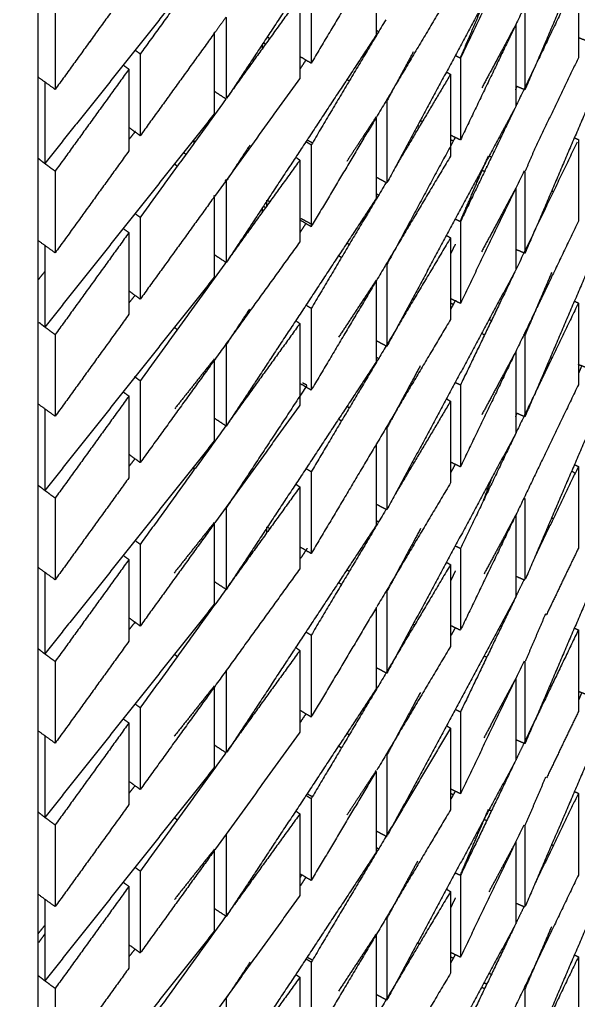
# Model space of a CAD drawing. Header units: centimetres. Extents: x 0 to 19.8, y 0 to 41.5.
# Drawn here: x 16.625 to 17.035, y 12.916 to 13.636 of the extents above; entities that cross this region are included whole.
import ezdxf

# ---------------------------------------------------------------- set-up
doc = ezdxf.new("R2010")
doc.units = ezdxf.units.CM
doc.layers.add('Make2D$Visible$Curves', color=7, linetype='Continuous', true_color=0x000000)

msp = doc.modelspace()

# ---------------------------------------------------------------- linework, layer by layer
at = {"layer": 'Make2D$Visible$Curves', "color": 18, "lineweight": -3, "true_color": 0x000000}
for points, weights, knots in [([(12.44385, 15.63412), (12.44385, 14.6937), (13.08282, 14.0037), (14.71323, 12.24307), (16.47386, 13.87349), (17.24305, 14.58578), (17.24305, 15.63412)], [0.853867800566, 0.860338983745, 1, 0.707106781187, 1, 0.846767797442, 0.853867800566], [5.741243, 5.741243, 5.741243, 7.538558, 7.538558, 11.307837, 11.307837, 13.279801, 13.279801, 13.279801]), ([(17.14305, 15.63412), (17.14305, 14.62947), (16.40592, 13.94686), (14.71866, 12.38439), (13.15619, 14.07165), (12.54385, 14.73289), (12.54385, 15.63412)], [0.853867800566, 0.846767797442, 1, 0.707106781187, 1, 0.860338983745, 0.853867800566], [-13.279801, -13.279801, -13.279801, -11.307837, -11.307837, -7.538558, -7.538558, -5.741243, -5.741243, -5.741243]), ([(12.47302, 15.1611), (12.58656, 14.4396), (13.08282, 13.9037), (14.71323, 12.14307), (16.47386, 13.77349), (17.24305, 14.48578), (17.24305, 15.53412)], [0.861673993534, 0.888038673933, 1, 0.707106781187, 1, 0.846767797442, 0.853867800566], [6.097714, 6.097714, 6.097714, 7.538558, 7.538558, 11.307837, 11.307837, 13.279801, 13.279801, 13.279801])]:
    msp.add_rational_spline(points, weights, degree=2, knots=knots, dxfattribs=at)
for points in [[(16.63826, 11.66521), (16.63826, 12.80521), (16.63826, 13.94521)], [(16.94082, 13.77613), (16.88969, 13.6902), (16.83855, 13.60426)], [(16.83025, 13.77314), (16.77167, 13.6921), (16.71308, 13.61105)], [(17.07408, 13.76858), (17.03477, 13.67663), (16.99546, 13.58468)], [(16.88622, 13.74491), (16.83142, 13.66167), (16.77661, 13.57843)], [(17.03467, 13.72824), (16.99138, 13.6381), (16.9481, 13.54795)], [(16.99546, 13.70659), (16.97178, 13.65727), (16.9481, 13.60795)], [(16.98871, 13.69256), (16.94145, 13.60463), (16.8942, 13.5167)], [(16.76744, 13.68714), (16.70523, 13.60884), (16.64303, 13.53055)], [(16.88622, 13.68438), (16.88622, 13.65465), (16.88622, 13.62491)], [(17.03467, 13.66824), (16.99138, 13.5781), (16.9481, 13.48795)], [(17.03467, 13.66824), (17.03467, 13.63824), (17.03467, 13.60824)], [(16.70479, 13.65993), (16.67772, 13.62248), (16.65065, 13.58504)], [(16.83855, 13.66426), (16.83855, 13.63426), (16.83855, 13.60426)], [(16.83025, 13.65314), (16.80331, 13.61587), (16.77637, 13.5786)], [(16.83025, 13.65314), (16.83025, 13.62314), (16.83025, 13.59314)], [(16.94082, 13.65613), (16.91364, 13.61045), (16.88646, 13.56477)], [(17.07408, 13.64858), (17.03477, 13.55663), (16.99546, 13.46468)], [(16.65065, 13.64504), (16.65065, 13.61504), (16.65065, 13.58504)], [(16.948, 13.60804), (16.95542, 13.6254), (16.96285, 13.64277)], [(16.99546, 13.64468), (16.99546, 13.61468), (16.99546, 13.58468)], [(16.77598, 13.63806), (16.77184, 13.63233), (16.7677, 13.62661)], [(16.77624, 13.63787), (16.77624, 13.60828), (16.77624, 13.5787)], [(16.89327, 13.63621), (16.86591, 13.59024), (16.83855, 13.54426)], [(16.98871, 13.63256), (16.97627, 13.6094), (16.96382, 13.58625)], [(16.98871, 13.63256), (16.98871, 13.60256), (16.98871, 13.57256)], [(16.76744, 13.62625), (16.74026, 13.58865), (16.71308, 13.55105)], [(16.76744, 13.62714), (16.76744, 13.59714), (16.76744, 13.56714)], [(16.88622, 13.62491), (16.83123, 13.54139), (16.77624, 13.45787)], [(16.88634, 13.62856), (16.88721, 13.62803), (16.88809, 13.62751)], [(16.6763, 13.62052), (16.67651, 13.62037), (16.67671, 13.62022)], [(16.8027, 13.61806), (16.8027, 13.61655), (16.8027, 13.61503)], [(16.80355, 13.61935), (16.80432, 13.61884), (16.80509, 13.61833)], [(16.80804, 13.62241), (16.80715, 13.62294), (16.80626, 13.62347)], [(17.04086, 13.62066), (17.03776, 13.62182), (17.03467, 13.62298)], [(16.71308, 13.61105), (16.71121, 13.6124), (16.70934, 13.61376)], [(16.71308, 13.61105), (16.71308, 13.58105), (16.71308, 13.55105)], [(16.91353, 13.61267), (16.90378, 13.59453), (16.89403, 13.57639)], [(16.9481, 13.60795), (16.94633, 13.6088), (16.94456, 13.60965)], [(16.70057, 13.60298), (16.70268, 13.60145), (16.70479, 13.59993)], [(16.83855, 13.60426), (16.8344, 13.60673), (16.83025, 13.6092)], [(16.83465, 13.60658), (16.83245, 13.60324), (16.83025, 13.5999)], [(16.9481, 13.60795), (16.9481, 13.57795), (16.9481, 13.54795)], [(17.03467, 13.60824), (17.0188, 13.57519), (17.00293, 13.54213)], [(16.70479, 13.59993), (16.67772, 13.56248), (16.65065, 13.52504)], [(16.70479, 13.59993), (16.70479, 13.56993), (16.70479, 13.53993)], [(16.94082, 13.59613), (16.92055, 13.56207), (16.90028, 13.528)], [(16.93784, 13.59791), (16.93933, 13.59702), (16.94082, 13.59613)], [(16.94082, 13.59613), (16.94082, 13.56613), (16.94082, 13.53613)], [(16.65065, 13.58504), (16.64448, 13.58949), (16.63832, 13.59395)], [(16.64303, 13.59055), (16.64303, 13.56055), (16.64303, 13.53055)], [(16.83025, 13.59314), (16.79903, 13.54995), (16.76781, 13.50675)], [(16.86661, 13.59112), (16.86564, 13.59165), (16.86466, 13.59217)], [(16.77624, 13.57787), (16.77184, 13.58077), (16.76744, 13.58366)], [(16.98871, 13.58469), (16.98912, 13.58595), (16.98953, 13.58721)], [(16.99546, 13.58468), (16.99249, 13.58595), (16.98951, 13.58722)], [(16.77588, 13.57792), (16.74448, 13.53448), (16.71308, 13.49105)], [(16.89403, 13.57639), (16.8939, 13.57645), (16.89378, 13.57652)], [(16.89403, 13.57639), (16.89403, 13.54689), (16.89403, 13.51739)], [(16.76744, 13.56714), (16.70523, 13.48884), (16.64303, 13.41055)], [(16.98775, 13.57077), (16.94089, 13.48358), (16.89403, 13.39639)], [(16.88622, 13.56438), (16.86239, 13.52432), (16.83855, 13.48426)], [(16.88622, 13.56491), (16.87544, 13.54854), (16.86466, 13.53217)], [(16.88622, 13.56438), (16.88622, 13.53465), (16.88622, 13.50491)], [(16.92014, 13.56137), (16.91937, 13.56174), (16.9186, 13.56211)], [(16.71308, 13.55105), (16.70893, 13.55405), (16.70479, 13.55705)], [(16.70951, 13.55422), (16.70724, 13.55137), (16.70497, 13.54851)], [(16.91801, 13.55779), (16.91745, 13.55803), (16.91689, 13.55827)], [(16.75261, 13.54574), (16.75261, 13.54719), (16.75261, 13.54864)], [(16.83855, 13.54426), (16.8366, 13.54542), (16.83465, 13.54658)], [(16.83943, 13.54573), (16.83745, 13.54679), (16.83548, 13.54785)], [(16.94438, 13.55007), (16.9192, 13.50323), (16.89403, 13.45639)], [(16.9481, 13.54795), (16.94446, 13.5497), (16.94082, 13.55144)], [(16.94283, 13.54718), (16.94182, 13.54761), (16.94082, 13.54804)], [(17.03378, 13.5464), (17.01091, 13.49876), (16.98804, 13.45113)], [(17.03178, 13.54963), (17.03322, 13.54894), (17.03467, 13.54824)], [(17.03467, 13.54824), (17.03467, 13.51824), (17.03467, 13.48824)], [(16.70479, 13.53993), (16.67772, 13.50248), (16.65065, 13.46504)], [(16.74658, 13.5374), (16.74567, 13.53799), (16.74476, 13.53859)], [(16.79347, 13.54404), (16.78485, 13.53096), (16.77624, 13.51787)], [(16.83855, 13.54426), (16.83855, 13.51426), (16.83855, 13.48426)], [(17.00293, 13.54213), (16.99928, 13.5336), (16.99563, 13.52506)], [(16.64303, 13.53055), (16.64074, 13.53236), (16.63846, 13.53418)], [(16.65065, 13.52504), (16.64684, 13.52779), (16.64303, 13.53055)], [(16.73829, 13.5303), (16.73929, 13.5295), (16.7403, 13.5287)], [(16.83025, 13.53314), (16.804, 13.49682), (16.77775, 13.4605)], [(16.82723, 13.53532), (16.82874, 13.53423), (16.83025, 13.53314)], [(16.83025, 13.53314), (16.83025, 13.50314), (16.83025, 13.47314)], [(16.94082, 13.53613), (16.88969, 13.4502), (16.83855, 13.36426)], [(16.94796, 13.48796), (16.95827, 13.51207), (16.96858, 13.53617)], [(16.9708, 13.53522), (16.96992, 13.5356), (16.96905, 13.53597)], [(16.65065, 13.52504), (16.65065, 13.49504), (16.65065, 13.46504)], [(16.99478, 13.52518), (16.97144, 13.47656), (16.9481, 13.42795)], [(16.96369, 13.526), (16.96498, 13.52531), (16.96628, 13.52461)], [(16.96742, 13.52818), (16.96724, 13.52825), (16.96707, 13.52831)], [(16.99546, 13.52468), (16.99512, 13.52483), (16.99478, 13.52497)], [(17.07408, 13.52858), (17.03477, 13.43663), (16.99546, 13.34468)], [(16.99546, 13.52468), (16.99546, 13.49468), (16.99546, 13.46468)], [(16.77624, 13.51787), (16.77582, 13.51815), (16.77539, 13.51843)], [(16.77624, 13.51787), (16.77624, 13.48797), (16.77624, 13.45808)], [(16.89352, 13.51664), (16.86603, 13.47045), (16.83855, 13.42426)], [(16.89403, 13.51639), (16.89013, 13.51848), (16.88622, 13.52058)], [(16.88634, 13.50856), (16.88721, 13.50803), (16.88809, 13.50751)], [(16.98871, 13.51256), (16.97612, 13.48914), (16.96354, 13.46572)], [(16.98871, 13.51256), (16.98871, 13.48256), (16.98871, 13.45256)], [(17.01657, 13.50976), (17.01578, 13.51006), (17.01499, 13.51035)], [(16.76744, 13.50625), (16.74026, 13.46865), (16.71308, 13.43105)], [(16.76744, 13.50714), (16.76724, 13.50689), (16.76704, 13.50663)], [(16.76744, 13.50632), (16.76744, 13.47673), (16.76744, 13.44714)], [(16.88622, 13.50491), (16.83123, 13.42139), (16.77624, 13.33787)], [(16.80831, 13.50246), (16.80713, 13.50309), (16.80594, 13.50373)], [(16.80594, 13.49951), (16.80594, 13.50162), (16.80594, 13.50373)], [(16.8027, 13.49817), (16.8027, 13.4966), (16.8027, 13.49503)], [(16.80355, 13.49935), (16.80444, 13.49876), (16.80533, 13.49817)], [(16.71308, 13.49105), (16.71115, 13.49245), (16.70921, 13.49385)], [(16.71308, 13.49105), (16.71308, 13.46105), (16.71308, 13.43105)], [(16.83855, 13.48426), (16.8344, 13.48673), (16.83025, 13.4892)], [(16.83943, 13.48573), (16.83519, 13.48801), (16.83096, 13.49028)], [(16.9481, 13.48795), (16.94617, 13.48888), (16.94424, 13.4898)], [(17.03467, 13.48824), (16.99138, 13.3981), (16.9481, 13.30795)], [(16.9481, 13.48795), (16.9481, 13.45795), (16.9481, 13.42795)], [(16.70479, 13.47993), (16.67772, 13.44248), (16.65065, 13.40504)], [(16.70057, 13.48298), (16.70268, 13.48145), (16.70479, 13.47993)], [(16.70479, 13.47993), (16.70479, 13.44993), (16.70479, 13.41993)], [(16.8347, 13.48666), (16.83248, 13.48328), (16.83025, 13.47991)], [(16.83025, 13.48177), (16.83068, 13.48149), (16.83111, 13.4812)], [(16.65065, 13.46504), (16.64446, 13.46951), (16.63826, 13.47399)], [(16.83025, 13.47314), (16.77167, 13.3921), (16.71308, 13.31105)], [(16.94082, 13.47613), (16.88969, 13.3902), (16.83855, 13.30426)], [(16.93784, 13.47791), (16.93933, 13.47702), (16.94082, 13.47613)], [(16.94082, 13.47613), (16.94082, 13.44613), (16.94082, 13.41613)], [(16.64303, 13.47055), (16.64303, 13.44055), (16.64303, 13.41055)], [(16.86648, 13.47119), (16.86582, 13.47155), (16.86516, 13.4719)], [(16.94082, 13.46383), (16.94267, 13.46768), (16.94452, 13.47153)], [(16.99546, 13.46468), (16.99216, 13.46609), (16.98886, 13.4675)], [(16.77624, 13.45787), (16.77199, 13.46067), (16.76775, 13.46346)], [(16.85877, 13.46299), (16.85979, 13.46232), (16.8608, 13.46165)], [(16.63842, 13.4455), (16.64072, 13.4484), (16.64303, 13.4513)], [(16.77573, 13.45772), (16.74441, 13.41438), (16.71308, 13.37105)], [(16.89403, 13.45639), (16.8939, 13.45645), (16.89378, 13.45652)], [(16.89403, 13.45639), (16.89403, 13.42639), (16.89403, 13.39639)], [(16.98871, 13.45256), (16.94137, 13.36447), (16.89403, 13.27639)], [(16.76744, 13.44714), (16.70523, 13.36884), (16.64303, 13.29055)], [(16.88622, 13.44491), (16.87247, 13.42403), (16.85872, 13.40314)], [(16.88622, 13.44491), (16.88622, 13.41491), (16.88622, 13.38491)], [(16.98777, 13.45056), (16.96793, 13.40926), (16.9481, 13.36795)], [(17.01506, 13.45052), (17.00526, 13.4276), (16.99546, 13.40468)], [(16.71308, 13.43105), (16.70895, 13.43404), (16.70482, 13.43703)], [(16.70921, 13.43385), (16.707, 13.43107), (16.70479, 13.42829)], [(16.9481, 13.42795), (16.94446, 13.4297), (16.94082, 13.43144)], [(16.94452, 13.43033), (16.94267, 13.42689), (16.94082, 13.42345)], [(17.03182, 13.42961), (17.03324, 13.42893), (17.03467, 13.42824)], [(16.79319, 13.42362), (16.78472, 13.41075), (16.77624, 13.39787)], [(16.83855, 13.42426), (16.83671, 13.42536), (16.83486, 13.42645)], [(16.83855, 13.42426), (16.83855, 13.39426), (16.83855, 13.36426)], [(16.94283, 13.42718), (16.94182, 13.42761), (16.94082, 13.42804)], [(17.03467, 13.42824), (16.99138, 13.3381), (16.9481, 13.24795)], [(17.03467, 13.42824), (17.03467, 13.39824), (17.03467, 13.36824)], [(16.70479, 13.41993), (16.67772, 13.38248), (16.65065, 13.34504)], [(16.82723, 13.41532), (16.82874, 13.41423), (16.83025, 13.41314)], [(16.94082, 13.41613), (16.88969, 13.3302), (16.83855, 13.24426)], [(16.9708, 13.41522), (16.96998, 13.41558), (16.96915, 13.41593)], [(16.64303, 13.41055), (16.64095, 13.4122), (16.63888, 13.41384)], [(16.65065, 13.40504), (16.64684, 13.40779), (16.64303, 13.41055)], [(16.73822, 13.41036), (16.73926, 13.40953), (16.7403, 13.4087)], [(16.83025, 13.41314), (16.804, 13.37682), (16.77775, 13.3405)], [(16.83025, 13.41314), (16.83025, 13.38314), (16.83025, 13.35314)], [(17.07408, 13.40858), (17.03489, 13.31689), (16.99569, 13.2252)], [(16.65065, 13.40504), (16.65065, 13.37504), (16.65065, 13.34504)], [(16.89403, 13.39639), (16.89013, 13.39848), (16.88622, 13.40058)], [(16.96369, 13.406), (16.96475, 13.40543), (16.96582, 13.40486)], [(16.99546, 13.40468), (16.99508, 13.40484), (16.9947, 13.405)], [(16.99546, 13.40468), (16.99546, 13.37468), (16.99546, 13.34468)], [(16.77624, 13.39787), (16.77624, 13.3682), (16.77624, 13.33853)], [(16.76744, 13.38714), (16.75293, 13.36887), (16.73842, 13.35061)], [(16.76744, 13.38714), (16.76744, 13.35714), (16.76744, 13.32714)], [(16.88635, 13.38855), (16.8873, 13.38798), (16.88825, 13.38741)], [(16.98791, 13.39107), (16.97584, 13.36861), (16.96377, 13.34615)], [(16.98871, 13.39256), (16.98871, 13.36256), (16.98871, 13.33256)], [(16.88622, 13.38491), (16.83123, 13.30139), (16.77624, 13.21787)], [(16.91864, 13.38218), (16.90634, 13.35928), (16.89403, 13.33639)], [(17.04086, 13.38066), (17.03776, 13.38182), (17.03467, 13.38298)], [(17.03712, 13.38212), (17.0359, 13.37925), (17.03467, 13.37638)], [(16.71308, 13.37105), (16.711, 13.37256), (16.70891, 13.37407)], [(16.71308, 13.37105), (16.71308, 13.34105), (16.71308, 13.31105)], [(16.83534, 13.36763), (16.80579, 13.32275), (16.77624, 13.27787)], [(16.83855, 13.36426), (16.8344, 13.36673), (16.83025, 13.3692)], [(16.83548, 13.36785), (16.83394, 13.36868), (16.83239, 13.36951)], [(16.9481, 13.36795), (16.94624, 13.36884), (16.94439, 13.36973)], [(16.9481, 13.36795), (16.9481, 13.33795), (16.9481, 13.30795)], [(17.03467, 13.36824), (16.99146, 13.27825), (16.94825, 13.18826)], [(16.70479, 13.35993), (16.67772, 13.32248), (16.65065, 13.28504)], [(16.70057, 13.36298), (16.70268, 13.36145), (16.70479, 13.35993)], [(16.70479, 13.35993), (16.70479, 13.32993), (16.70479, 13.29993)], [(16.93784, 13.35791), (16.93933, 13.35702), (16.94082, 13.35613)], [(16.65065, 13.34504), (16.64446, 13.34951), (16.63828, 13.35398)], [(16.64303, 13.35055), (16.64303, 13.32055), (16.64303, 13.29055)], [(16.83025, 13.35314), (16.79909, 13.31003), (16.76793, 13.26693)], [(16.86648, 13.35119), (16.86557, 13.35168), (16.86466, 13.35217)], [(16.94082, 13.35613), (16.9205, 13.32199), (16.90019, 13.28784)], [(16.94082, 13.35613), (16.94082, 13.32613), (16.94082, 13.29613)], [(16.77624, 13.33787), (16.77184, 13.34077), (16.76744, 13.34366)], [(16.99546, 13.34468), (16.99209, 13.34612), (16.98871, 13.34757)], [(16.98871, 13.34469), (16.98914, 13.34601), (16.98957, 13.34733)], [(16.77621, 13.33839), (16.74465, 13.29472), (16.71308, 13.25105)], [(16.859, 13.34284), (16.8599, 13.34225), (16.8608, 13.34165)], [(16.89403, 13.33639), (16.89403, 13.30648), (16.89403, 13.27657)], [(16.98871, 13.33256), (16.94137, 13.24447), (16.89403, 13.15639)], [(16.76744, 13.32714), (16.70523, 13.24884), (16.64303, 13.17055)], [(16.88622, 13.32491), (16.88622, 13.29491), (16.88622, 13.26491)], [(16.71308, 13.31105), (16.70895, 13.31404), (16.70482, 13.31703)], [(16.70921, 13.31385), (16.70709, 13.31117), (16.70496, 13.30849)], [(16.75261, 13.30598), (16.75261, 13.30723), (16.75261, 13.30847)], [(16.9481, 13.30795), (16.94446, 13.3097), (16.94082, 13.31144)], [(16.94437, 13.31005), (16.94265, 13.30685), (16.94093, 13.30366)], [(17.03467, 13.30824), (17.0188, 13.27519), (17.00292, 13.24213)], [(17.03212, 13.30947), (17.03339, 13.30885), (17.03467, 13.30824)], [(17.03467, 13.30824), (17.03467, 13.27824), (17.03467, 13.24824)], [(16.70479, 13.29993), (16.67772, 13.26248), (16.65065, 13.22504)], [(16.83855, 13.30426), (16.8366, 13.30542), (16.83465, 13.30658)], [(16.83855, 13.30426), (16.83855, 13.27426), (16.83855, 13.24426)], [(16.96492, 13.28298), (16.96825, 13.29187), (16.97158, 13.30076)], [(17.0323, 13.30305), (17.03103, 13.30397), (17.02975, 13.30488)], [(16.64303, 13.29055), (16.64064, 13.29244), (16.63826, 13.29433)], [(16.83025, 13.29314), (16.80334, 13.25592), (16.77644, 13.21869)], [(16.82723, 13.29532), (16.82874, 13.29423), (16.83025, 13.29314)], [(16.83025, 13.29314), (16.83025, 13.26314), (16.83025, 13.23314)], [(16.94082, 13.29613), (16.91378, 13.25068), (16.88673, 13.20523)], [(16.65065, 13.28504), (16.64684, 13.28779), (16.64303, 13.29055)], [(17.07408, 13.28858), (17.03477, 13.19663), (16.99546, 13.10468)], [(16.65065, 13.28504), (16.65065, 13.25504), (16.65065, 13.22504)], [(16.89403, 13.27639), (16.89021, 13.27844), (16.88638, 13.2805)], [(16.99546, 13.28468), (16.99546, 13.25506), (16.99546, 13.22543)], [(16.77624, 13.27787), (16.77624, 13.24815), (16.77624, 13.21842)], [(16.8932, 13.2761), (16.86587, 13.23018), (16.83855, 13.18426)], [(16.98871, 13.27256), (16.97706, 13.25087), (16.9654, 13.22919)], [(16.98871, 13.27256), (16.98871, 13.24256), (16.98871, 13.21256)], [(16.76744, 13.26625), (16.74026, 13.22865), (16.71308, 13.19105)], [(16.76744, 13.26714), (16.75269, 13.24857), (16.73794, 13.23)], [(16.76744, 13.26714), (16.76744, 13.23714), (16.76744, 13.20714)], [(16.88622, 13.26491), (16.83144, 13.18171), (16.77666, 13.09852)], [(16.80594, 13.25951), (16.80594, 13.26162), (16.80594, 13.26373)], [(16.80827, 13.26248), (16.80711, 13.2631), (16.80594, 13.26373)], [(16.88622, 13.26862), (16.88716, 13.26807), (16.88809, 13.26751)], [(17.01625, 13.26988), (17.01562, 13.27012), (17.01499, 13.27035)], [(16.91886, 13.26259), (16.90645, 13.23949), (16.89403, 13.21639)], [(16.71308, 13.25105), (16.71127, 13.25236), (16.70945, 13.25368)], [(16.71308, 13.25105), (16.71308, 13.22105), (16.71308, 13.19105)], [(16.9481, 13.24795), (16.94617, 13.24888), (16.94424, 13.2498)], [(16.70057, 13.24298), (16.70268, 13.24145), (16.70479, 13.23993)], [(16.83855, 13.24426), (16.8344, 13.24673), (16.83025, 13.2492)], [(16.83564, 13.24808), (16.83334, 13.24459), (16.83104, 13.24111)], [(16.83973, 13.24557), (16.83914, 13.24589), (16.83855, 13.2462)], [(16.9481, 13.24795), (16.9481, 13.21818), (16.9481, 13.18841)], [(17.03467, 13.24824), (17.023, 13.22394), (17.01133, 13.19963)], [(16.70479, 13.23993), (16.67772, 13.20248), (16.65065, 13.16504)], [(16.70479, 13.23993), (16.70479, 13.20993), (16.70479, 13.17993)], [(16.83025, 13.24177), (16.83068, 13.24149), (16.83111, 13.2412)], [(16.94082, 13.23613), (16.88969, 13.1502), (16.83855, 13.06426)], [(16.93784, 13.23791), (16.93933, 13.23702), (16.94082, 13.23613)], [(16.94082, 13.23613), (16.94082, 13.20613), (16.94082, 13.17613)], [(16.65065, 13.22504), (16.64446, 13.22951), (16.63826, 13.23399)], [(16.64303, 13.23055), (16.64303, 13.20055), (16.64303, 13.17055)], [(16.83025, 13.23314), (16.77167, 13.1521), (16.71308, 13.07105)], [(16.86648, 13.23119), (16.86557, 13.23168), (16.86466, 13.23217)], [(16.94082, 13.22383), (16.94267, 13.22768), (16.94452, 13.23153)], [(16.77624, 13.21787), (16.77184, 13.22077), (16.76744, 13.22366)], [(16.85873, 13.22301), (16.85977, 13.22233), (16.8608, 13.22165)], [(16.99546, 13.22468), (16.99209, 13.22612), (16.98871, 13.22757)], [(16.99466, 13.22492), (16.99169, 13.21874), (16.98872, 13.21255)], [(16.77608, 13.2182), (16.74458, 13.17463), (16.71308, 13.13105)], [(16.89403, 13.21639), (16.8939, 13.21645), (16.89378, 13.21652)], [(16.89403, 13.21639), (16.89403, 13.18639), (16.89403, 13.15639)], [(16.76744, 13.20714), (16.70523, 13.12884), (16.64303, 13.05055)], [(16.98871, 13.21256), (16.9417, 13.12508), (16.89468, 13.0376)], [(16.98785, 13.21073), (16.96797, 13.16934), (16.9481, 13.12795)], [(16.88646, 13.20477), (16.8625, 13.16452), (16.83855, 13.12426)], [(16.88622, 13.20491), (16.88622, 13.17491), (16.88622, 13.14491)], [(17.01056, 13.2), (17.0031, 13.18255), (16.99564, 13.16509)], [(17.01069, 13.19976), (17.01097, 13.19962), (17.01126, 13.19948)], [(16.71308, 13.19105), (16.70893, 13.19405), (16.70479, 13.19705)], [(16.70939, 13.19407), (16.70714, 13.19124), (16.7049, 13.18842)], [(16.91357, 13.19235), (16.91401, 13.19209), (16.91446, 13.19182)], [(16.83855, 13.18426), (16.83661, 13.18541), (16.83467, 13.18657)], [(16.9481, 13.18795), (16.94449, 13.18968), (16.94087, 13.19142)], [(16.94424, 13.1898), (16.94276, 13.18706), (16.94129, 13.18431)], [(17.03467, 13.18824), (17.01477, 13.14681), (16.99488, 13.10537)], [(17.03178, 13.18963), (17.03322, 13.18894), (17.03467, 13.18824)], [(17.03467, 13.18824), (17.03467, 13.15824), (17.03467, 13.12824)], [(16.70479, 13.17993), (16.67772, 13.14248), (16.65065, 13.10504)], [(16.83855, 13.18426), (16.83855, 13.15426), (16.83855, 13.12426)], [(16.64303, 13.17055), (16.64064, 13.17244), (16.63826, 13.17433)], [(16.65065, 13.16504), (16.64684, 13.16779), (16.64303, 13.17055)], [(16.73833, 13.17027), (16.73932, 13.16948), (16.7403, 13.1687)], [(16.83025, 13.17314), (16.80339, 13.13598), (16.77652, 13.09881)], [(16.82723, 13.17532), (16.82874, 13.17423), (16.83025, 13.17314)], [(16.83025, 13.17314), (16.83025, 13.14314), (16.83025, 13.11314)], [(16.94082, 13.17613), (16.91376, 13.13065), (16.8867, 13.08518)], [(16.65065, 13.16504), (16.65065, 13.13504), (16.65065, 13.10504)], [(16.99486, 13.16533), (16.97148, 13.11664), (16.9481, 13.06795)], [(16.96694, 13.16836), (16.96611, 13.16867), (16.96529, 13.16898)], [(16.99546, 13.16468), (16.99521, 13.16479), (16.99495, 13.1649)], [(16.99546, 13.16468), (16.99546, 13.13482), (16.99546, 13.10496)], [(17.07408, 13.16858), (17.0349, 13.07692), (16.99571, 12.98526)], [(16.77624, 13.15787), (16.77624, 13.12815), (16.77624, 13.09842)], [(16.89403, 13.15639), (16.89021, 13.15844), (16.88638, 13.1605)], [(16.98871, 13.15256), (16.977, 13.13077), (16.96529, 13.10898)], [(16.98871, 13.15256), (16.98871, 13.12256), (16.98871, 13.09256)], [(16.76744, 13.14714), (16.75276, 13.12866), (16.73808, 13.11018)], [(16.76744, 13.14714), (16.76744, 13.11714), (16.76744, 13.08714)], [(16.88622, 13.14491), (16.83123, 13.06139), (16.77624, 12.97787)], [(16.9187, 13.1423), (16.90637, 13.11934), (16.89403, 13.09639)], [(17.04086, 13.14066), (17.03776, 13.14182), (17.03467, 13.14298)], [(17.0371, 13.14207), (17.03588, 13.13923), (17.03467, 13.13638)], [(16.71308, 13.13105), (16.71115, 13.13245), (16.70921, 13.13385)], [(16.71308, 13.13105), (16.71308, 13.10105), (16.71308, 13.07105)], [(16.83855, 13.12426), (16.83444, 13.12671), (16.83032, 13.12916)], [(16.9481, 13.12795), (16.9462, 13.12886), (16.94431, 13.12977)], [(16.9481, 13.12795), (16.9481, 13.09795), (16.9481, 13.06795)], [(17.03467, 13.12824), (17.023, 13.10395), (17.01134, 13.07966)], [(16.70479, 13.11993), (16.67772, 13.08248), (16.65065, 13.04504)], [(16.70057, 13.12298), (16.70268, 13.12145), (16.70479, 13.11993)], [(16.70479, 13.11993), (16.70479, 13.08993), (16.70479, 13.05993)], [(16.83474, 13.12672), (16.83253, 13.12336), (16.83032, 13.12001)], [(16.65065, 13.10504), (16.64446, 13.10951), (16.63826, 13.11399)], [(16.83025, 13.11314), (16.79903, 13.06995), (16.76781, 13.02677)], [(16.94082, 13.11613), (16.91726, 13.07654), (16.8937, 13.03694)], [(16.938, 13.11781), (16.93941, 13.11697), (16.94082, 13.11613)], [(16.94082, 13.11613), (16.94082, 13.08613), (16.94082, 13.05613)], [(16.64303, 13.11055), (16.64303, 13.08055), (16.64303, 13.05055)], [(16.86668, 13.11108), (16.8657, 13.11161), (16.86473, 13.11214)], [(16.99546, 13.10468), (16.9921, 13.10612), (16.98874, 13.10755)], [(16.77624, 13.09787), (16.77199, 13.10067), (16.76775, 13.10346)], [(16.77619, 13.09836), (16.77616, 13.09832), (16.77614, 13.09828)], [(16.85867, 13.10306), (16.85973, 13.10236), (16.8608, 13.10165)], [(16.99452, 13.10462), (16.99162, 13.09859), (16.98872, 13.09255)], [(16.77569, 13.09766), (16.74439, 13.05436), (16.71308, 13.01105)], [(16.89403, 13.09639), (16.89403, 13.06661), (16.89403, 13.03683)], [(16.98871, 13.09256), (16.94137, 13.00447), (16.89403, 12.91639)], [(16.76744, 13.08714), (16.70523, 13.00884), (16.64303, 12.93055)], [(16.88605, 13.08409), (16.8623, 13.04417), (16.83855, 13.00426)], [(16.88622, 13.08491), (16.87544, 13.06854), (16.86466, 13.05217)], [(16.88622, 13.08438), (16.88622, 13.05465), (16.88622, 13.02491)], [(16.98766, 13.09035), (16.96792, 13.04924), (16.94819, 13.00814)], [(16.71308, 13.07105), (16.70893, 13.07405), (16.70479, 13.07705)], [(17.01057, 13.08002), (17.00302, 13.06235), (16.99546, 13.04468)], [(16.70921, 13.07385), (16.707, 13.07106), (16.70479, 13.06828)], [(16.94424, 13.0698), (16.94253, 13.06663), (16.94082, 13.06345)], [(16.9481, 13.06795), (16.9445, 13.06968), (16.94091, 13.0714)], [(17.03178, 13.06963), (17.03322, 13.06894), (17.03467, 13.06824)], [(16.83855, 13.06426), (16.8366, 13.06542), (16.83465, 13.06658)], [(16.83943, 13.06573), (16.83753, 13.06675), (16.83564, 13.06777)], [(16.83855, 13.06426), (16.83855, 13.03426), (16.83855, 13.00426)], [(16.94283, 13.06718), (16.94182, 13.06761), (16.94082, 13.06804)], [(17.03467, 13.06824), (17.01883, 13.03526), (17.00299, 13.00228)], [(17.03467, 13.06824), (17.03467, 13.03824), (17.03467, 13.00824)], [(16.70479, 13.05993), (16.67772, 13.02248), (16.65065, 12.98504)], [(16.82745, 13.05517), (16.82885, 13.05415), (16.83025, 13.05314)], [(16.94082, 13.05613), (16.88969, 12.9702), (16.83855, 12.88426)], [(16.94806, 13.00819), (16.95839, 13.03236), (16.96872, 13.05652)], [(16.9708, 13.05522), (16.96992, 13.0556), (16.96905, 13.05597)], [(16.64303, 13.05055), (16.64056, 13.05251), (16.63809, 13.05447)], [(16.65065, 13.04504), (16.64684, 13.04779), (16.64303, 13.05055)], [(16.73822, 13.05036), (16.73926, 13.04953), (16.7403, 13.0487)], [(16.83025, 13.05314), (16.80329, 13.01584), (16.77632, 12.97853)], [(16.83025, 13.05314), (16.83025, 13.02314), (16.83025, 12.99314)], [(16.96713, 13.04829), (16.96625, 13.04862), (16.96537, 13.04895)], [(17.07408, 13.04858), (17.03477, 12.95663), (16.99546, 12.86468)], [(16.65065, 13.04504), (16.65065, 13.01504), (16.65065, 12.98504)], [(16.89403, 13.03639), (16.89013, 13.03848), (16.88622, 13.04058)], [(16.99469, 13.04498), (16.97139, 12.99646), (16.9481, 12.94795)], [(16.99546, 13.04468), (16.99546, 13.01513), (16.99546, 12.98557)], [(16.77624, 13.03787), (16.77624, 13.00815), (16.77624, 12.97842)], [(16.89328, 13.03623), (16.86591, 12.99025), (16.83855, 12.94426)], [(16.76744, 13.02625), (16.74026, 12.98865), (16.71308, 12.95105)], [(16.76744, 13.02714), (16.75281, 13.00872), (16.73818, 12.99031)], [(16.76744, 13.02714), (16.76744, 12.99714), (16.76744, 12.96714)], [(16.88622, 13.02862), (16.88716, 13.02807), (16.88809, 13.02751)], [(16.98871, 13.03256), (16.97888, 13.01426), (16.96905, 12.99597)], [(16.98871, 13.03256), (16.98871, 13.00256), (16.98871, 12.97256)], [(17.01625, 13.02988), (17.01562, 13.03012), (17.01499, 13.03035)], [(16.88622, 13.02491), (16.83123, 12.94139), (16.77624, 12.85787)], [(16.71308, 13.01105), (16.71116, 13.01245), (16.70923, 13.01384)], [(16.91661, 13.01839), (16.90539, 12.99753), (16.89418, 12.97667)], [(16.71308, 13.01105), (16.71308, 12.98105), (16.71308, 12.95105)], [(16.83855, 13.00426), (16.8344, 13.00673), (16.83025, 13.0092)], [(16.83025, 13.00587), (16.83098, 13.0071), (16.83171, 13.00833)], [(16.83465, 13.00658), (16.83249, 13.00331), (16.83033, 13.00003)], [(16.9481, 13.00795), (16.94617, 13.00888), (16.94424, 13.0098)], [(17.03467, 13.00824), (16.99138, 12.9181), (16.9481, 12.82795)], [(16.9481, 13.00795), (16.9481, 12.97795), (16.9481, 12.94795)], [(16.70479, 12.99993), (16.67772, 12.96248), (16.65065, 12.92504)], [(16.70076, 13.00284), (16.70277, 13.00138), (16.70479, 12.99993)], [(16.70479, 12.99993), (16.70479, 12.96993), (16.70479, 12.93993)], [(16.93784, 12.99791), (16.93933, 12.99702), (16.94082, 12.99613)], [(16.65065, 12.98504), (16.64446, 12.98951), (16.63826, 12.99399)], [(16.64303, 12.99055), (16.64303, 12.96055), (16.64303, 12.93055)], [(16.83025, 12.99314), (16.79918, 12.95016), (16.76812, 12.90718)], [(16.94082, 12.99613), (16.88969, 12.9102), (16.83855, 12.82426)], [(16.94082, 12.99613), (16.94082, 12.96613), (16.94082, 12.93613)], [(16.94093, 12.98406), (16.94273, 12.98779), (16.94452, 12.99153)], [(16.77624, 12.97787), (16.77186, 12.98075), (16.76748, 12.98364)], [(16.99481, 12.98524), (16.99177, 12.97889), (16.98872, 12.97255)], [(16.99546, 12.98468), (16.9921, 12.98612), (16.98874, 12.98755)], [(16.77599, 12.97808), (16.74454, 12.93457), (16.71308, 12.89105)], [(16.89403, 12.97639), (16.89381, 12.97651), (16.89358, 12.97663)], [(16.89403, 12.97639), (16.89403, 12.94639), (16.89403, 12.91639)], [(16.63826, 12.9653), (16.64073, 12.96841), (16.6432, 12.97152)], [(16.98871, 12.97256), (16.94141, 12.88455), (16.89411, 12.79654)], [(16.98782, 12.97068), (16.96796, 12.92932), (16.9481, 12.88795)], [(17.01499, 12.97035), (17.00523, 12.94752), (16.99546, 12.92468)], [(16.63855, 12.95864), (16.64086, 12.96184), (16.64317, 12.96504)], [(16.76744, 12.96714), (16.70523, 12.88884), (16.64303, 12.81055)], [(16.88622, 12.96491), (16.87244, 12.94397), (16.85865, 12.92304)], [(16.88622, 12.96438), (16.88622, 12.93465), (16.88622, 12.90491)], [(16.71308, 12.95105), (16.70907, 12.95395), (16.70506, 12.95685)], [(16.91801, 12.95779), (16.91731, 12.95809), (16.91661, 12.95839)], [(16.70937, 12.95405), (16.70708, 12.95116), (16.70479, 12.94828)], [(16.83943, 12.94573), (16.83746, 12.94679), (16.83548, 12.94785)], [(16.94283, 12.94718), (16.94182, 12.94761), (16.94082, 12.94804)], [(16.9481, 12.94795), (16.94449, 12.94968), (16.94087, 12.95142)], [(16.94424, 12.9498), (16.94271, 12.94697), (16.94119, 12.94413)], [(17.03467, 12.94824), (16.99138, 12.8581), (16.9481, 12.76795)], [(17.03189, 12.94958), (17.03328, 12.94891), (17.03467, 12.94824)], [(17.03467, 12.94824), (17.03467, 12.91824), (17.03467, 12.88824)], [(16.70479, 12.93993), (16.67772, 12.90248), (16.65065, 12.86504)], [(16.79366, 12.94432), (16.78495, 12.9311), (16.77624, 12.91787)], [(16.83855, 12.94426), (16.8366, 12.94542), (16.83465, 12.94658)], [(16.83855, 12.94426), (16.83855, 12.91426), (16.83855, 12.88426)], [(16.64303, 12.93055), (16.64066, 12.93243), (16.63829, 12.93431)], [(16.83025, 12.93314), (16.80399, 12.89681), (16.77772, 12.86047)], [(16.82723, 12.93532), (16.82874, 12.93423), (16.83025, 12.93314)], [(16.83025, 12.93314), (16.83025, 12.90314), (16.83025, 12.87314)], [(16.94082, 12.93613), (16.91372, 12.89059), (16.88662, 12.84504)], [(16.97082, 12.93522), (16.96993, 12.93559), (16.96905, 12.93597)], [(16.65065, 12.92504), (16.64684, 12.92779), (16.64303, 12.93055)], [(16.96411, 12.92578), (16.96503, 12.92528), (16.96595, 12.92479)], [(16.96694, 12.92836), (16.96611, 12.92867), (16.96529, 12.92898)], [(17.07408, 12.92858), (17.03517, 12.83755), (16.99625, 12.74653)], [(16.65065, 12.92504), (16.65065, 12.89504), (16.65065, 12.86504)], [(16.89403, 12.91639), (16.89013, 12.91848), (16.88622, 12.92058)], [(16.99546, 12.92468), (16.99521, 12.92479), (16.99497, 12.92489)], [(16.99546, 12.92468), (16.99546, 12.89468), (16.99546, 12.86468)], [(16.77624, 12.91787), (16.77624, 12.88787), (16.77624, 12.85787)]]:
    msp.add_open_spline(points, degree=2, dxfattribs=at)

doc.saveas('drawing.dxf')
